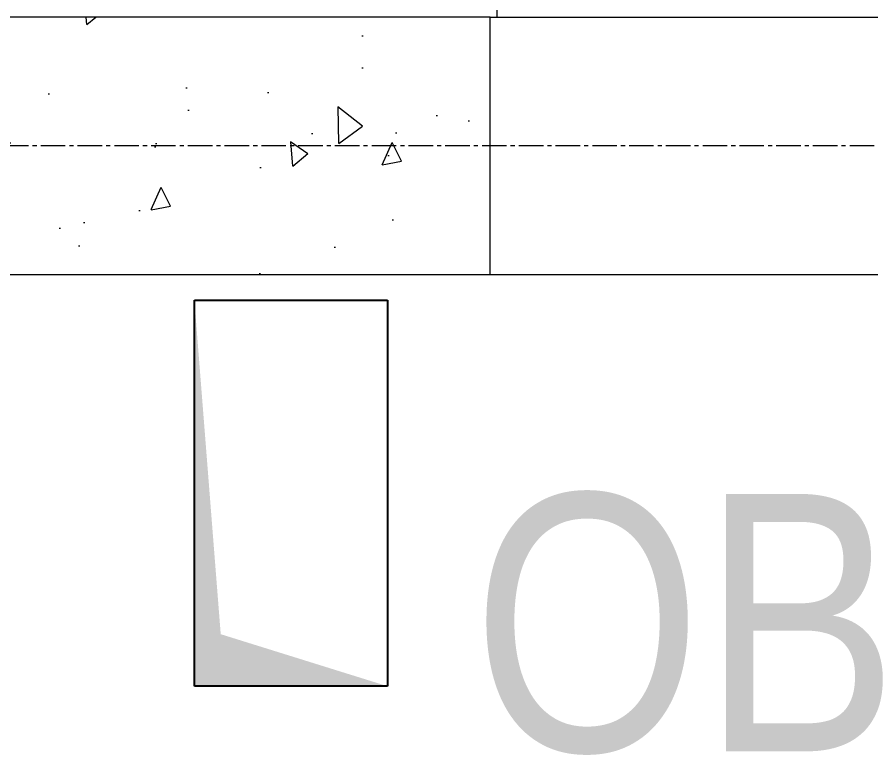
# Model space of a CAD drawing. Header units: millimetres. Extents: x -7155 to 483283, y -227682 to 148426.
# Drawn here: x 25732 to 26396, y 100027 to 100600 of the extents above; entities that cross this region are included whole.
import ezdxf

# ---------------------------------------------------------------- set-up
doc = ezdxf.new("R2010")
doc.units = ezdxf.units.MM
doc.linetypes.add('ACAD_ISO10W100', pattern=[18, 12, -3, 0, -3])
doc.linetypes.add('CENTER2', pattern=[28.575, 19.05, -3.175, 3.175, -3.175])
for name, color, linetype, lineweight in [('A-Wall-Open', 8, 'Continuous', 0), ('Al', 59, 'Continuous', 13), ('АР_Стены ПЕНОблок', 52, 'Continuous', 20), ('АР_Штриховка', 8, 'Continuous', 0), ('ОВ_Отопление', 30, 'Continuous', 5), ('Оси', 1, 'ACAD_ISO10W100', 13)]:
    doc.layers.add(name, color=color, linetype=linetype, lineweight=lineweight)
doc.layers.add('АР_Оси_РД_100', color=7, linetype='Continuous', lineweight=0, true_color=0x525252)
doc.layers.add('РД_Оси_100', color=7, linetype='Continuous', lineweight=0, true_color=0x525252)
doc.styles.add('style1', font='ARIALN.TTF')

# ---------------------------------------------------------------- blocks, each defined once
blk = doc.blocks.new('СОШ_2200_АР_ОСИ_М100_28.05.24')
at = {"layer": 'АР_Оси_РД_100', "linetype": 'CENTER2'}
blk.add_lwpolyline([(119910, 100350), (119410, 100500), (-5454.958, 100500), (-5954.958, 100350)], dxfattribs=at)
blk = doc.blocks.new('стойка 500.100.03')
at = {"layer": 'Оси'}
blk.add_line((0, 0), (0, -118), dxfattribs=at)

msp = doc.modelspace()

# ---------------------------------------------------------------- hatches: boundary and pattern name
at = {"layer": 'АР_Штриховка', "linetype": 'Continuous', "lineweight": 0, "true_color": 0x000000}
h = msp.add_hatch(dxfattribs=at)
h.set_pattern_fill('AR-CONC', color=18, angle=45, style=0)
h.paths.add_polyline_path([(25600, 100600), (25600, 100400), (26100, 100400), (26100, 100600)], flags=0)

# ---------------------------------------------------------------- linework, layer by layer
at = {"color": 18, "linetype": 'Continuous', "true_color": 0x000000}
for p, q in [((25870, 100080), (25870, 100380)), ((25870, 100380), (26020, 100380)), ((26020, 100380), (26020, 100080)), ((26020, 100080), (25870, 100080))]:
    msp.add_line(p, q, dxfattribs=at)
msp.add_solid([(26020, 100080), (25870, 100080), (25890.49, 100120.39), (25870, 100380)], dxfattribs=at)
at = {"layer": 'A-Wall-Open', "color": 18, "linetype": 'Continuous', "lineweight": 0, "true_color": 0x000000}
for p, q in [((26100, 100600), (28300, 100600)), ((26100, 100400), (28300, 100400))]:
    msp.add_line(p, q, dxfattribs=at)
at = {"layer": 'АР_Стены ПЕНОблок', "color": 18, "linetype": 'Continuous', "lineweight": 20, "true_color": 0x000000}
for p, q in [((26100, 100600), (25600, 100600)), ((26100, 100400), (26100, 100600)), ((25600, 100400), (26100, 100400))]:
    msp.add_line(p, q, dxfattribs=at)

# ---------------------------------------------------------------- block references
at = {"layer": 'Al', "color": 18, "ltscale": 4, "true_color": 0x000000, "xscale": -1}
msp.add_blockref('стойка 500.100.03', (26105.01, 100718), dxfattribs=at)
at = {"layer": 'РД_Оси_100'}
msp.add_blockref('СОШ_2200_АР_ОСИ_М100_28.05.24', (0, 0), dxfattribs=at)

# ---------------------------------------------------------------- texts
at = {"layer": 'ОВ_Отопление', "color": 18, "lineweight": 50, "true_color": 0x000000, "style": 'style1'}
msp.add_text('ОВ', height=200, dxfattribs=at).set_placement((26086.07, 100029.4))

doc.saveas('drawing.dxf')
